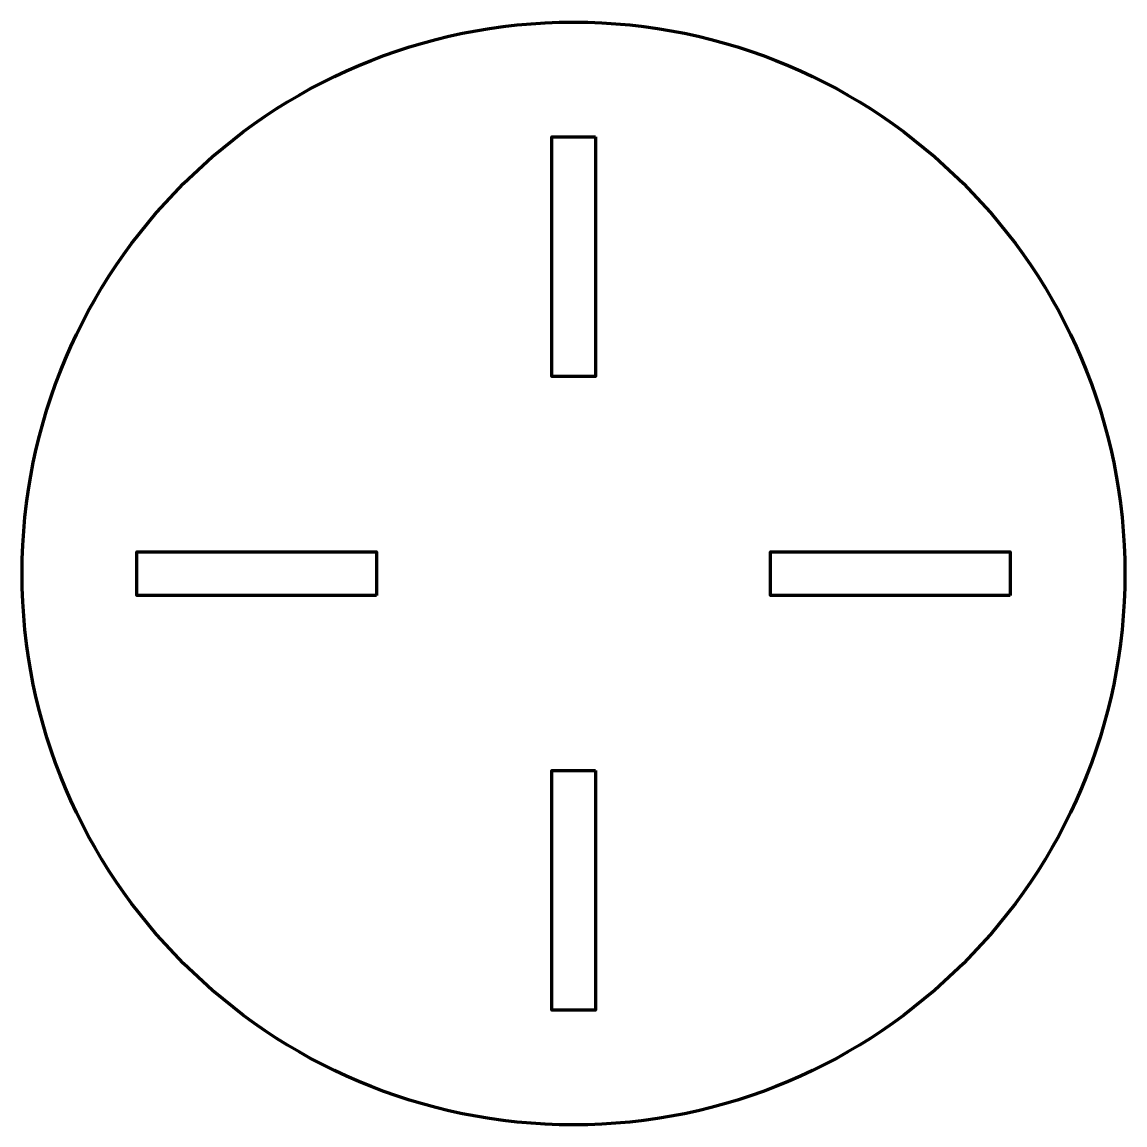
# Model space of a CAD drawing. Header units: inches. Extents: x 14.9 to 33.1, y -33.1 to -14.9.
import ezdxf

# ---------------------------------------------------------------- set-up
doc = ezdxf.new("R2010")
doc.units = ezdxf.units.IN
doc.header["$MEASUREMENT"] = 0
doc.layers.add('Outline', color=7, linetype='Continuous', lineweight=0)
doc.layers.add('Pocket', color=7, linetype='Continuous', lineweight=0)

msp = doc.modelspace()

# ---------------------------------------------------------------- linework, layer by layer
at = {"layer": 'Outline', "color": 18, "lineweight": 211, "true_color": 0x000000}
msp.add_circle((24, -24), 9.062, dxfattribs=at)
at = {"layer": 'Pocket', "color": 18, "lineweight": 211, "true_color": 0x000000}
for points in [[(24.359, -16.826), (24.359, -20.763), (23.643, -20.763), (23.643, -16.826)], [(20.763, -24.359), (16.826, -24.359), (16.826, -23.642), (20.763, -23.642)], [(31.174, -24.359), (27.237, -24.359), (27.237, -23.642), (31.174, -23.642)], [(24.359, -27.237), (24.359, -31.174), (23.643, -31.174), (23.643, -27.237)]]:
    msp.add_lwpolyline(points, close=True, dxfattribs=at)

doc.saveas('drawing.dxf')
